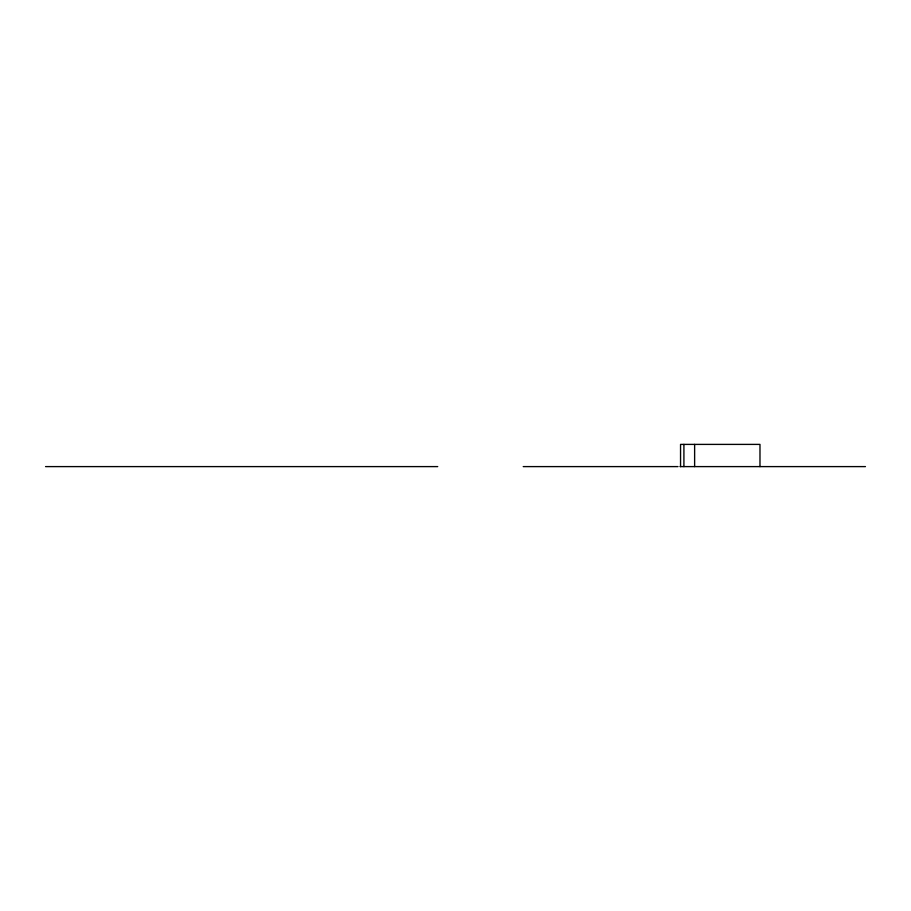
<?xml version="1.0" encoding="UTF-8"?>
<svg xmlns="http://www.w3.org/2000/svg" width="911" height="911" viewBox="0 0 911 911"><rect width="100%" height="100%" fill="white"/><g stroke="black" fill="none" stroke-linecap="round" stroke-linejoin="round"><path stroke-width="1.37" d="M45.55 466.603L437.724 466.603M523.221 466.603L678.023 466.603M679.982 466.603L865.45 466.603M759.979 466.603L759.979 444.397L680.551 444.397L680.551 466.603M694.626 444.397L694.626 466.603M683.91 444.397L683.91 466.603"/></g></svg>
